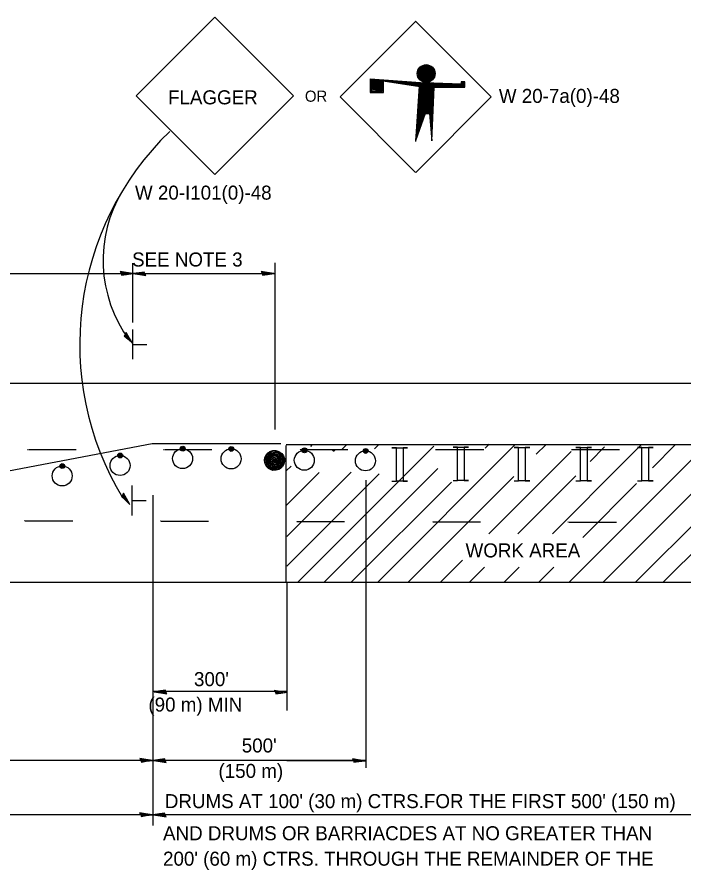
# Model space of a CAD drawing. Extents: x 108937 to 109617, y 88835 to 89275.
# Drawn here: x 109344.1 to 109458.1, y 89024.5 to 89170.3 of the extents above; entities that cross this region are included whole.
import ezdxf

# ---------------------------------------------------------------- set-up
doc = ezdxf.new("R2010")
doc.units = 0
for name, color, linetype in [('Design_EX_Roadway Dimensions', 7, 'Continuous'), ('Design_EX_Roadway Notes', 7, 'Continuous'), ('Design_PR_PMK CL Multilane', 7, 'Continuous'), ('Sheets_General Details', 7, 'Continuous')]:
    doc.layers.add(name, color=color, linetype=linetype)

msp = doc.modelspace()

# ---------------------------------------------------------------- linework, layer by layer
at = {"layer": 'Design_EX_Roadway Dimensions'}
for p, q in [((109363.89, 89118.11), (109363.89, 89128.23)), ((109388.24, 89099.78), (109388.24, 89128.3)), ((109388.24, 89126.44), (109312.54, 89126.44)), ((109403.75, 89091.14), (109403.75, 89041.94)), ((109367.29, 89088.56), (109367.29, 89032.12)), ((109390.25, 89073.7), (109390.25, 89051.75)), ((109390.25, 89055.01), (109367.29, 89055.01)), ((109403.75, 89043.2), (109177.02, 89043.2)), ((109390.25, 89043.2), (109403.75, 89043.2)), ((109477.6, 89033.93), (109176.89, 89033.93))]:
    msp.add_line(p, q, dxfattribs=at)
for points in [[(109361.9, 89126.49), (109361.97, 89126.19), (109362.82, 89126.32), (109363.91, 89126.46), (109362.75, 89126.62), (109361.73, 89126.8), (109361.9, 89126.49), (109361.99, 89126.29), (109363.18, 89126.46), (109361.89, 89126.69), (109362.07, 89126.43), (109362.62, 89126.47), (109362.1, 89126.55)], [(109365.92, 89126.42), (109365.85, 89126.72), (109365, 89126.59), (109363.91, 89126.45), (109365.07, 89126.29), (109366.09, 89126.11), (109365.92, 89126.42), (109365.82, 89126.62), (109364.64, 89126.45), (109365.93, 89126.22), (109365.74, 89126.47), (109365.2, 89126.44), (109365.72, 89126.36)], [(109386.02, 89126.49), (109386.09, 89126.2), (109386.94, 89126.32), (109388.03, 89126.46), (109386.86, 89126.62), (109385.85, 89126.8), (109386.02, 89126.49), (109386.11, 89126.29), (109387.29, 89126.46), (109386, 89126.69), (109386.19, 89126.44), (109386.74, 89126.47), (109386.22, 89126.55)], [(109369.54, 89054.93), (109369.47, 89055.23), (109368.62, 89055.1), (109367.53, 89054.96), (109368.7, 89054.8), (109369.72, 89054.62), (109369.54, 89054.93), (109369.45, 89055.13), (109368.27, 89054.96), (109369.56, 89054.73), (109369.37, 89054.99), (109368.82, 89054.95), (109369.35, 89054.87)], [(109388.27, 89054.89), (109388.34, 89054.6), (109389.18, 89054.73), (109390.27, 89054.87), (109389.11, 89055.02), (109388.09, 89055.2), (109388.27, 89054.89), (109388.36, 89054.7), (109389.54, 89054.87), (109388.25, 89055.09), (109388.44, 89054.84), (109388.98, 89054.87), (109388.46, 89054.95)], [(109365.29, 89043.24), (109365.36, 89042.94), (109366.2, 89043.07), (109367.29, 89043.21), (109366.13, 89043.37), (109365.11, 89043.54), (109365.29, 89043.24), (109365.38, 89043.04), (109366.56, 89043.21), (109365.27, 89043.43), (109365.46, 89043.18), (109366, 89043.21), (109365.48, 89043.29)], [(109369.43, 89043.19), (109369.37, 89043.49), (109368.52, 89043.36), (109367.43, 89043.22), (109368.59, 89043.06), (109369.61, 89042.88), (109369.43, 89043.19), (109369.34, 89043.39), (109368.16, 89043.22), (109369.46, 89042.99), (109369.26, 89043.25), (109368.72, 89043.21), (109369.24, 89043.13)], [(109401.61, 89043.2), (109401.68, 89042.9), (109402.53, 89043.03), (109403.62, 89043.17), (109402.45, 89043.33), (109401.43, 89043.51), (109401.61, 89043.2), (109401.7, 89043), (109402.88, 89043.17), (109401.59, 89043.4), (109401.78, 89043.14), (109402.33, 89043.18), (109401.8, 89043.26)], [(109365.24, 89033.96), (109365.31, 89033.66), (109366.15, 89033.79), (109367.24, 89033.93), (109366.08, 89034.09), (109365.06, 89034.27), (109365.24, 89033.96), (109365.33, 89033.76), (109366.51, 89033.93), (109365.22, 89034.16), (109365.41, 89033.91), (109365.95, 89033.94), (109365.43, 89034.02)], [(109369.4, 89033.89), (109369.33, 89034.19), (109368.48, 89034.06), (109367.39, 89033.92), (109368.56, 89033.76), (109369.57, 89033.58), (109369.4, 89033.89), (109369.31, 89034.09), (109368.13, 89033.92), (109369.42, 89033.69), (109369.23, 89033.95), (109368.68, 89033.91), (109369.21, 89033.83)]]:
    msp.add_lwpolyline(points, dxfattribs=at)
at = {"layer": 'Design_EX_Roadway Notes'}
for p, q in [((109364.45, 89156.85), (109377.92, 89170.32)), ((109377.92, 89170.32), (109391.39, 89156.85)), ((109399.32, 89156.71), (109412.26, 89169.64)), ((109412.25, 89169.63), (109425.18, 89156.7)), ((109404.5, 89159.74), (109413.86, 89159.09)), ((109404.5, 89159.74), (109413.69, 89158.35)), ((109404.5, 89159.74), (109404.5, 89157.45)), ((109406.78, 89157.45), (109406.78, 89159.58)), ((109420.01, 89158.83), (109413.82, 89159.09)), ((109420.66, 89159.26), (109420.01, 89159.26)), ((109420.01, 89159.26), (109420.01, 89158.83)), ((109420.66, 89158.31), (109420.66, 89159.26)), ((109404.5, 89157.45), (109406.78, 89157.45)), ((109412.84, 89158.48), (109412.21, 89149.04)), ((109413.69, 89158.35), (109420.66, 89158.31)), ((109415.02, 89149.15), (109415.41, 89158.34)), ((109377.92, 89143.38), (109364.45, 89156.85)), ((109391.39, 89156.85), (109377.92, 89143.38)), ((109412.25, 89143.77), (109399.32, 89156.7)), ((109425.19, 89156.71), (109412.26, 89143.77)), ((109413.89, 89153.86), (109412.21, 89149.15)), ((109413.89, 89153.86), (109414.65, 89153.86)), ((109414.65, 89153.86), (109415.03, 89149.15)), ((109363.85, 89116.92), (109363.85, 89111.8)), ((109363.85, 89114.36), (109366.3, 89114.36)), ((109367.19, 89097.42), (109389.23, 89097.42)), ((109424.17, 89096.62), (109424.83, 89097.28)), ((109390.12, 89097.21), (109477.6, 89097.21)), ((109390.12, 89073.7), (109390.12, 89097.07)), ((109392.12, 89073.7), (109415.35, 89096.93)), ((109394.32, 89096.92), (109394.61, 89097.21)), ((109399.65, 89096.36), (109400.5, 89097.21)), ((109405.21, 89096.49), (109405.82, 89097.1)), ((109405.76, 89073.7), (109429.26, 89097.21)), ((109424.75, 89081.95), (109438.82, 89096.03)), ((109432.89, 89095.58), (109434.51, 89097.2)), ((109438.51, 89073.7), (109460.64, 89095.84)), ((109442.1, 89094.33), (109444.57, 89096.81)), ((109448.39, 89094.71), (109450.89, 89097.21)), ((109452.76, 89093.27), (109456.7, 89097.21)), ((109435.64, 89081.95), (109448.39, 89094.71)), ((109449.86, 89073.7), (109471.36, 89095.2)), ((109390.12, 89092.72), (109390.95, 89093.55)), ((109396.61, 89073.7), (109416.05, 89093.15)), ((109390.12, 89086.83), (109395.73, 89092.44)), ((109390.25, 89081.53), (109401.22, 89092.5)), ((109390.25, 89076.44), (109406.03, 89092.22)), ((109411, 89073.7), (109429.04, 89091.74)), ((109429.72, 89081.95), (109439.62, 89091.86)), ((109363.74, 89090.24), (109363.74, 89085.11)), ((109401.25, 89073.7), (109418.36, 89090.81)), ((109440.84, 89081.35), (109450.04, 89090.55)), ((109444.31, 89073.7), (109461.67, 89091.06)), ((109454.6, 89073.7), (109471.25, 89090.36)), ((109363.74, 89087.68), (109366.19, 89087.68)), ((109416.5, 89073.7), (109420.25, 89077.46)), ((109421.47, 89073.7), (109424.04, 89076.28)), ((109427.38, 89073.7), (109429.96, 89076.28)), ((109433.3, 89073.7), (109435.87, 89076.28))]:
    msp.add_line(p, q, dxfattribs=at)
for points in [[(109414.06, 89162.14), (109413.18, 89161.85), (109412.65, 89161.09), (109412.79, 89159.91), (109413.56, 89159.23), (109414.85, 89159.4), (109415.5, 89160.3), (109415.37, 89161.33), (109414.87, 89161.89), (109414.08, 89162.1), (109413.24, 89161.8), (109412.73, 89161.09), (109412.84, 89159.93), (109413.58, 89159.3), (109414.81, 89159.46), (109415.43, 89160.33), (109415.31, 89161.28), (109414.83, 89161.81), (109414.08, 89162.03), (109413.31, 89161.75), (109412.79, 89161.08), (109412.9, 89159.98), (109413.61, 89159.37), (109414.77, 89159.54), (109415.35, 89160.34), (109415.24, 89161.25), (109414.8, 89161.76), (109414.08, 89161.96), (109413.35, 89161.66), (109412.86, 89161.05), (109412.94, 89160.01), (109413.66, 89159.42), (109414.72, 89159.6), (109415.25, 89160.36), (109415.17, 89161.21), (109414.77, 89161.7), (109414.08, 89161.89), (109413.42, 89161.58), (109412.94, 89161.03), (109413, 89160.05), (109413.67, 89159.5), (109414.68, 89159.68), (109415.17, 89160.38), (109415.12, 89161.18), (109414.73, 89161.62), (109414.08, 89161.8), (109413.46, 89161.51), (109413, 89161.01), (109413.06, 89160.1), (109413.7, 89159.57), (109414.63, 89159.74), (109415.1, 89160.4), (109415.07, 89161.16), (109414.69, 89161.56), (109414.07, 89161.74), (109413.49, 89161.46), (109413.07, 89161), (109413.09, 89160.15), (109413.71, 89159.65), (109414.58, 89159.82), (109415.02, 89160.43), (109415, 89161.12), (109414.67, 89161.53), (109414.07, 89161.65), (109413.54, 89161.43), (109413.12, 89160.96), (109413.17, 89160.21), (109413.74, 89159.74), (109414.54, 89159.87), (109414.94, 89160.44), (109414.93, 89161.09), (109414.62, 89161.48), (109414.08, 89161.55), (109413.59, 89161.36), (109413.19, 89160.95), (109413.23, 89160.26), (109413.79, 89159.8), (109414.48, 89159.92), (109414.87, 89160.49), (109414.87, 89161.08), (109414.58, 89161.41), (109414.09, 89161.5), (109413.62, 89161.29), (109413.27, 89160.94), (109413.28, 89160.33), (109413.82, 89159.88), (109414.46, 89159.99), (109414.78, 89160.52), (109414.78, 89161.08), (109414.57, 89161.35), (109414.12, 89161.42), (109413.69, 89161.25), (109413.36, 89160.92), (109413.33, 89160.35), (109413.86, 89159.99), (109414.38, 89160.06), (109414.65, 89160.51), (109414.65, 89161.08), (109414.5, 89161.31), (109414.12, 89161.32), (109413.75, 89161.21)], [(109413.75, 89161.21), (109413.46, 89160.91), (109413.41, 89160.39), (109413.9, 89160.09), (109414.33, 89160.14), (109414.56, 89160.52), (109414.58, 89161.05), (109414.43, 89161.25), (109414.13, 89161.25), (109413.78, 89161.14), (109413.54, 89160.88), (109413.46, 89160.43), (109413.95, 89160.18), (109414.28, 89160.24), (109414.45, 89160.53), (109414.52, 89161), (109414.38, 89161.19), (109414.14, 89161.18), (109413.81, 89161.08), (109413.62, 89160.86), (109413.54, 89160.46), (109413.98, 89160.25), (109414.24, 89160.32), (109414.38, 89160.58), (109414.43, 89160.95), (109414.21, 89161.11), (109413.86, 89161.04), (109413.67, 89160.78), (109413.63, 89160.54), (109414, 89160.33), (109414.24, 89160.44), (109414.34, 89160.92), (109414.19, 89161.06), (109413.89, 89160.98), (109413.68, 89160.56), (109414, 89160.39), (109414.18, 89160.49), (109414.27, 89160.88), (109414.13, 89160.96), (109413.92, 89160.93), (109413.78, 89160.58), (109413.98, 89160.46), (109414.08, 89160.54), (109414.2, 89160.83), (109414.09, 89160.91), (109413.99, 89160.86), (109413.88, 89160.63), (109413.98, 89160.54), (109414.14, 89160.82), (109414.05, 89160.84), (109413.98, 89160.69), (109414.06, 89160.76)], [(109404.59, 89159.69), (109404.65, 89157.58), (109406.55, 89157.57), (109406.59, 89159.48), (109404.78, 89159.6), (109404.78, 89157.72), (109406.36, 89157.63), (109406.41, 89159.32), (109404.88, 89159.48), (109404.98, 89157.91), (109406.13, 89157.75), (109406.27, 89159.18), (109405.02, 89159.37), (109405.07, 89158), (109405.99, 89157.86), (109406.12, 89159), (109405.12, 89159.23), (109405.15, 89158.08), (109405.81, 89157.95), (109406.04, 89158.92), (109405.19, 89159.11), (109405.21, 89158.14), (109405.7, 89158.03), (109405.9, 89158.88), (109405.21, 89159), (109405.3, 89158.18), (109405.61, 89158.08), (109405.75, 89158.78), (109405.3, 89158.88), (109405.38, 89158.26), (109405.56, 89158.18), (109405.62, 89158.69), (109405.38, 89158.72), (109405.44, 89158.35), (109405.49, 89158.6)], [(109406.9, 89159.48), (109420.1, 89158.72), (109420.1, 89159.14), (109420.51, 89159.15), (109420.53, 89158.37), (109413.73, 89158.46), (109407.36, 89159.38), (109420.1, 89158.63), (109420.19, 89159.01), (109420.42, 89159.01), (109420.44, 89158.45), (109413.78, 89158.55), (109408.85, 89159.23), (109420.19, 89158.6), (109420.25, 89158.92), (109420.3, 89158.86), (109420.3, 89158.54), (109413.84, 89158.63), (109410.33, 89159.05), (109420.24, 89158.54), (109413.84, 89158.72), (109411.9, 89158.88), (109415.41, 89158.72)], [(109412.29, 89149.54), (109413.81, 89154.01), (109414.73, 89154), (109415.01, 89150.55), (109415.27, 89158.21), (109413.67, 89158.21), (109412.92, 89158.35), (109412.33, 89149.99), (109413.71, 89154.14), (109414.78, 89154.09), (109414.99, 89151.23), (109415.18, 89158.11), (109413.65, 89158.12), (109413.01, 89158.2), (109412.41, 89150.54), (109413.65, 89154.23), (109414.85, 89154.18), (109414.96, 89152.31), (109415.05, 89158.03), (109413.62, 89158.03), (109413.1, 89158.03), (109412.52, 89151.15), (109413.58, 89154.29), (109414.9, 89154.23), (109414.92, 89153.86), (109414.96, 89157.92), (109413.16, 89157.92), (109412.61, 89151.69), (109413.51, 89154.37), (109414.78, 89154.28), (109414.85, 89157.85), (109413.24, 89157.85), (109412.7, 89152.31), (109413.42, 89154.43), (109414.71, 89154.38), (109414.73, 89157.75), (109413.28, 89157.79), (109412.78, 89152.85), (109413.35, 89154.38), (109414.54, 89154.42), (109414.59, 89157.66), (109413.3, 89157.69), (109412.89, 89153.49), (109413.24, 89154.51), (109414.45, 89154.51), (109414.44, 89157.57), (109413.38, 89157.6), (109412.98, 89154.09), (109413.16, 89154.52), (109414.35, 89154.57), (109414.3, 89157.48), (109413.44, 89157.52), (109413.1, 89154.52), (109414.27, 89154.66), (109414.21, 89157.38), (109413.47, 89157.46), (109413.16, 89154.6), (109414.18, 89154.71), (109414.12, 89157.32), (109413.51, 89157.37), (109413.21, 89154.65), (109414.07, 89154.74), (109414.02, 89157.23), (109413.56, 89157.34), (109413.3, 89154.69), (109413.98, 89154.8), (109413.93, 89157.18), (109413.61, 89157.28), (109413.38, 89154.79), (109413.9, 89154.83), (109413.85, 89157.11), (109413.65, 89157.14), (109413.42, 89154.83), (109413.84, 89154.85), (109413.79, 89157.01), (109413.67, 89157.05), (109413.49, 89154.89), (109413.76, 89154.89), (109413.7, 89156.95), (109413.56, 89154.94), (109413.7, 89154.92), (109413.65, 89155.72), (109413.62, 89155.06), (109413.62, 89154.97)], [(109362.62, 89116.03), (109362.43, 89115.79), (109363.08, 89115.23), (109363.89, 89114.48), (109363.26, 89115.47), (109362.74, 89116.37), (109362.62, 89116.03), (109362.52, 89115.84), (109363.42, 89115.04), (109362.76, 89116.18), (109362.68, 89115.87), (109363.06, 89115.47), (109362.79, 89115.92)], [(109176.18, 89074), (109262.51, 89084.98), (109301.28, 89084.86), (109301.28, 89084.86), (109367.19, 89097.42)], [(109388.43, 89092.83), (109387.85, 89092.82), (109387.42, 89092.95), (109387.08, 89093.15), (109386.79, 89093.43), (109386.51, 89093.93), (109386.44, 89094.17), (109386.42, 89094.56), (109386.48, 89094.98), (109386.64, 89095.35), (109387.04, 89095.84), (109387.34, 89096.03), (109387.83, 89096.2), (109388.36, 89096.19), (109388.88, 89096.03), (109389.35, 89095.7), (109389.65, 89095.28), (109389.81, 89094.82), (109389.83, 89094.33), (109389.73, 89093.89), (109389.5, 89093.46), (109389.15, 89093.13), (109388.85, 89092.95), (109388.42, 89092.84), (109387.77, 89092.9), (109387.37, 89093.1), (109386.92, 89093.42), (109386.6, 89093.9), (109386.49, 89094.5), (109386.6, 89095.04), (109386.87, 89095.51), (109387.39, 89095.95), (109387.88, 89096.13), (109388.46, 89096.06), (109389.08, 89095.82), (109389.53, 89095.3), (109389.77, 89094.54), (109389.56, 89093.77), (109389.24, 89093.35), (109388.68, 89092.96), (109387.77, 89093.06), (109387.24, 89093.37), (109386.81, 89093.88), (109386.69, 89094.7), (109387.04, 89095.44), (109387.48, 89095.84), (109388.24, 89095.9), (109388.75, 89095.81), (109389.26, 89095.43), (109389.56, 89094.85), (109389.65, 89094.29), (109389.4, 89093.65), (109388.94, 89093.23), (109388.25, 89093.11), (109387.58, 89093.29), (109387.18, 89093.7), (109386.89, 89094.11), (109386.9, 89094.83), (109387.29, 89095.48), (109387.94, 89095.76), (109388.82, 89095.58), (109389.23, 89095.07), (109389.53, 89094.45), (109389.33, 89093.79), (109388.9, 89093.37), (109388.2, 89093.2), (109387.62, 89093.37), (109387.17, 89093.9), (109387.01, 89094.57), (109387.35, 89095.29), (109387.99, 89095.63), (109388.58, 89095.48), (109389.07, 89095.02), (109389.36, 89094.42), (109389.24, 89093.85), (109388.86, 89093.5), (109388.29, 89093.32), (109387.82, 89093.47), (109387.37, 89093.88), (109387.21, 89094.44), (109387.34, 89094.98), (109387.68, 89095.31), (109388.2, 89095.45), (109388.86, 89095.09), (109389.09, 89094.64), (109389.17, 89094.14), (109388.95, 89093.83), (109388.42, 89093.44), (109387.86, 89093.57), (109387.46, 89094.04), (109387.38, 89094.63), (109387.57, 89095.07), (109387.99, 89095.31), (109388.37, 89095.24), (109388.72, 89094.99), (109388.96, 89094.51), (109388.97, 89094.07), (109388.66, 89093.76), (109388.18, 89093.66), (109387.8, 89093.88), (109387.61, 89094.32)], [(109408.2, 89090.97), (109408.96, 89090.97), (109408.96, 89096.68), (109408.2, 89096.68), (109410.87, 89096.68), (109410.11, 89096.68), (109410.11, 89090.97), (109410.87, 89090.97), (109408.96, 89090.97)], [(109418.65, 89091.06), (109419.41, 89091.06), (109419.41, 89096.77), (109418.65, 89096.77), (109421.32, 89096.77), (109420.56, 89096.77), (109420.56, 89091.06), (109421.32, 89091.06), (109419.41, 89091.06)], [(109429.1, 89091.03), (109429.86, 89091.03), (109429.86, 89096.74), (109429.1, 89096.74), (109431.77, 89096.74), (109431.01, 89096.74), (109431.01, 89091.03), (109431.77, 89091.03), (109429.86, 89091.03)], [(109439.67, 89091), (109440.43, 89091), (109440.43, 89096.71), (109439.67, 89096.71), (109442.34, 89096.71), (109441.57, 89096.71), (109441.57, 89091), (109442.34, 89091), (109440.43, 89091)], [(109450.18, 89091), (109450.94, 89091), (109450.94, 89096.71), (109450.18, 89096.71), (109452.85, 89096.71), (109452.09, 89096.71), (109452.09, 89091), (109452.85, 89091), (109450.94, 89091)], [(109387.61, 89094.32), (109387.56, 89094.54), (109387.67, 89094.86), (109387.96, 89095.09), (109388.58, 89094.88), (109388.72, 89094.59), (109388.83, 89094.09), (109388.43, 89093.84), (109387.99, 89093.89), (109387.76, 89094.35), (109387.88, 89094.76), (109388.31, 89094.81), (109388.58, 89094.47), (109388.62, 89094.14), (109388.25, 89094.04), (109387.94, 89094.35), (109388.04, 89094.67), (109388.34, 89094.57), (109388.49, 89094.33), (109388.46, 89094.19), (109388.32, 89094.16), (109388.14, 89094.31), (109388.07, 89094.49), (109388.2, 89094.44), (109388.38, 89094.28), (109388.41, 89094.35), (109388.14, 89094.55)], [(109362.18, 89088.61), (109361.98, 89088.37), (109362.59, 89087.78), (109363.37, 89086.99), (109362.79, 89088.02), (109362.32, 89088.94), (109362.18, 89088.61), (109362.07, 89088.42), (109362.92, 89087.58), (109362.32, 89088.75), (109362.24, 89088.44), (109362.59, 89088.03), (109362.34, 89088.49)]]:
    msp.add_lwpolyline(points, dxfattribs=at)
for centre, radius in [((109414.05, 89160.66), 1.52), ((109372.4, 89094.82), 1.71), ((109372.43, 89096.52), 0.416), ((109372.43, 89096.52), 0.339), ((109372.43, 89096.52), 0.266), ((109372.43, 89096.52), 0.203), ((109372.43, 89096.52), 0.14), ((109372.43, 89096.52), 0.0818), ((109380.7, 89094.78), 1.71), ((109380.73, 89096.48), 0.416), ((109380.73, 89096.48), 0.339), ((109380.73, 89096.48), 0.266), ((109380.73, 89096.48), 0.203), ((109380.73, 89096.48), 0.14), ((109380.73, 89096.48), 0.0818), ((109393.22, 89094.54), 1.71), ((109393.25, 89096.24), 0.416), ((109393.25, 89096.24), 0.339), ((109393.25, 89096.24), 0.266), ((109393.25, 89096.24), 0.203), ((109393.25, 89096.24), 0.14), ((109393.25, 89096.24), 0.0818), ((109403.67, 89094.44), 1.71), ((109403.7, 89096.14), 0.416), ((109403.7, 89096.14), 0.339), ((109403.7, 89096.14), 0.266), ((109403.7, 89096.14), 0.203), ((109403.7, 89096.14), 0.14), ((109403.7, 89096.14), 0.0818), ((109361.71, 89093.65), 1.71), ((109361.74, 89095.35), 0.416), ((109361.74, 89095.35), 0.339), ((109361.74, 89095.35), 0.266), ((109361.74, 89095.35), 0.203), ((109361.74, 89095.35), 0.14), ((109361.74, 89095.35), 0.0818), ((109351.81, 89091.86), 1.71), ((109351.83, 89093.55), 0.416), ((109351.83, 89093.55), 0.339), ((109351.83, 89093.55), 0.266), ((109351.83, 89093.55), 0.203), ((109351.83, 89093.55), 0.14), ((109351.83, 89093.55), 0.0818)]:
    msp.add_circle(centre, radius, dxfattribs=at)
for centre, radius, start, end in [((109405.54, 89114.39), 50.73, 134.1613, 211.146), ((109381.68, 89128.73), 22.88, 148.4781, 216.5954)]:
    msp.add_arc(centre, radius, start, end, dxfattribs=at)
at = {"layer": 'Design_PR_PMK CL Multilane'}
for p, q in [((109345.9, 89096.41), (109345.93, 89096.41)), ((109346.04, 89096.41), (109354.18, 89096.41)), ((109369.14, 89096.41), (109369.17, 89096.41)), ((109369.29, 89096.41), (109377.42, 89096.41)), ((109392.38, 89096.41), (109392.41, 89096.41)), ((109392.53, 89096.41), (109400.66, 89096.41)), ((109415.62, 89096.41), (109415.65, 89096.41)), ((109415.77, 89096.41), (109423.9, 89096.41)), ((109438.86, 89096.41), (109438.89, 89096.41)), ((109439.01, 89096.41), (109447.14, 89096.41)), ((109345.33, 89084.23), (109345.36, 89084.23)), ((109345.48, 89084.17), (109353.61, 89084.17)), ((109368.57, 89084.17), (109368.6, 89084.17)), ((109368.72, 89084.11), (109376.85, 89084.11)), ((109391.82, 89084.11), (109391.84, 89084.11)), ((109391.96, 89084.05), (109400.09, 89084.05)), ((109415.06, 89084.05), (109415.08, 89084.05)), ((109415.2, 89083.99), (109423.34, 89083.99)), ((109438.3, 89083.99), (109438.32, 89083.99)), ((109438.44, 89083.93), (109446.58, 89083.93))]:
    msp.add_line(p, q, dxfattribs=at)
for radius in [0.14, 0.0818]:
    msp.add_circle((109398.23, 89096.21), radius, dxfattribs=at)
at = {"layer": 'Sheets_General Details'}
for p, q in [((108993.14, 89107.7), (109522.97, 89107.7)), ((108993.14, 89073.7), (109523.28, 89073.7))]:
    msp.add_line(p, q, dxfattribs=at)

# ---------------------------------------------------------------- texts
at = {"layer": 'Design_EX_Roadway Dimensions'}
for s, p in [('SEE NOTE 3', (109363.76, 89127.67)), ("300'", (109374.35, 89055.92)), ('(90 m) MIN', (109366.56, 89051.57)), ("500'", (109382.52, 89044.58)), ('(150 m)', (109378.54, 89040.23)), ("DRUMS AT 100' (30 m) CTRS.FOR THE FIRST 500' (150 m)", (109369.37, 89035.06)), ('AND DRUMS OR BARRIACDES AT NO GREATER THAN', (109369.06, 89029.57)), ("200' (60 m) CTRS. THROUGH THE REMAINDER OF THE", (109369.06, 89025.22))]:
    msp.add_text(s, height=2.4, dxfattribs=at).set_placement(p)
at = {"layer": 'Design_EX_Roadway Notes'}
for s, height, p in [('FLAGGER', 2.4, (109369.91, 89155.4)), ('OR', 1.905, (109393.32, 89155.84)), ('W 20-7a(0)-48', 2.4, (109426.48, 89155.64)), ('W 20-I101(0)-48', 2.4, (109364.26, 89139.1)), ('WORK AREA', 2.4, (109420.79, 89077.93))]:
    msp.add_text(s, height=height, dxfattribs=at).set_placement(p)

doc.saveas('drawing.dxf')
